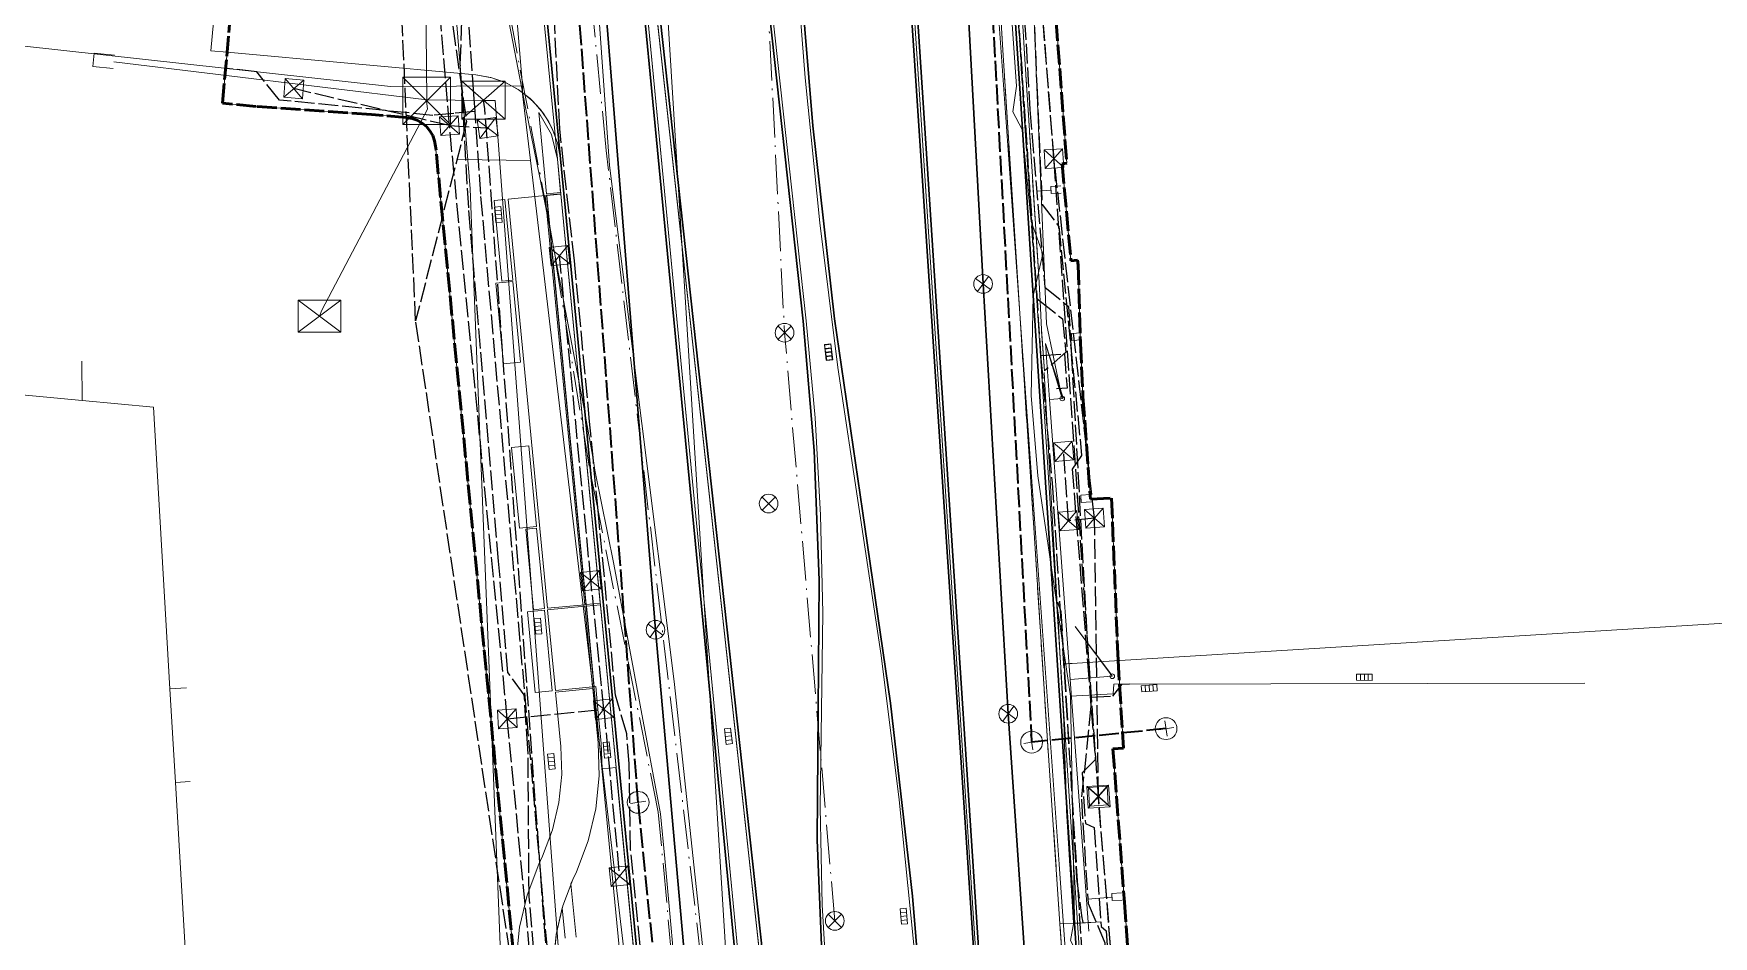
# Model space of a CAD drawing. Header units: metres. Extents: x 105014 to 106600, y 111320 to 118425.
# Drawn here: x 105855.1 to 105963, y 117277.6 to 117335.6 of the extents above; entities that cross this region are included whole.
import ezdxf

# ---------------------------------------------------------------- set-up
doc = ezdxf.new("R2010")
doc.units = ezdxf.units.M
doc.linetypes.add('DASHDOT', pattern=[3.556, 2.54, -0.508, 0, -0.508])
doc.linetypes.add('DASHED', pattern=[1.524, 1.27, -0.254])
for name, color, linetype, lineweight in [('00-BASE-LIMITE', 7, 'DASHED', 50), ('00-BASE-UE', 42, 'DASHED', 25), ('10-PAV-BOCACALLE', 9, 'CONTINUOUS', 13), ('10-PAV-CALZADA-BRT', 12, 'CONTINUOUS', 30), ('10-PAV-CALZADA-MIXTA', 8, 'CONTINUOUS', 30), ('10-PAV-CICLORUTA', 76, 'CONTINUOUS', 18), ('10-PAV-SARDINEL', 252, 'CONTINUOUS', 13), ('20-EP-ZONA-DURA', 253, 'CONTINUOUS', 13), ('20-EP-ZONA-VERDE', 84, 'CONTINUOUS', 13), ('30-RED-ENEL-NODOS', 11, 'CONTINUOUS', 13), ('30-RED-ENEL-PROY', 1, 'DASHED', 25), ('30-RED-ETB-CAMARA', 151, 'CONTINUOUS', 13), ('30-RED-ETB-EXIST', 145, 'CONTINUOUS', 13), ('30-RED-ETB-PROY', 5, 'DASHED', 25), ('30-RED-MOVISTAR-CAMARA', 141, 'CONTINUOUS', 13), ('30-RED-MOVISTAR-PROY', 4, 'DASHED', 25), ('30-RED-VANTI-EXIST', 52, 'CONTINUOUS', 13), ('30-RED-VANTI-PROY', 2, 'DASHED', 25), ('30-RED-VANTI-RETIRO', 8, 'DASHDOT', 13), ('35-RH-ACUE-DOMICILIARIA', 152, 'CONTINUOUS', 9), ('35-RH-ACUE-MENOR-EXIST', 151, 'CONTINUOUS', 13), ('35-RH-ACUE-MENOR-PROY', 5, 'DASHED', 25), ('35-RH-PLUV-COLECTOR', 96, 'CONTINUOUS', 30), ('35-RH-PLUV-NODOS', 94, 'CONTINUOUS', 13), ('35-RH-PLUV-RETIRO', 8, 'DASHDOT', 13), ('36-RH-SAN-COLECTOR-PROY', 6, 'DASHED', 35), ('36-RH-SAN-POZOS', 216, 'CONTINUOUS', 13), ('60-PREDIAL-LOTE', 42, 'CONTINUOUS', 13)]:
    doc.layers.add(name, color=color, linetype=linetype, lineweight=lineweight)

# ---------------------------------------------------------------- blocks, each defined once
blk = doc.blocks.new('CAM_ETB_T_14')
for p, q in [((-1.39, -1.22), (1.39, 1.22)), ((-1.39, 1.22), (1.39, -1.22))]:
    blk.add_line(p, q)
blk.add_lwpolyline([(-1.39, -1.22), (1.39, -1.22), (1.39, 1.22), (-1.39, 1.22)], close=True)
blk = doc.blocks.new('CAM_ETB_T_16')
for p, q in [((-1.53, -1.53), (1.53, 1.53)), ((-1.53, 1.53), (1.53, -1.53))]:
    blk.add_line(p, q)
blk.add_lwpolyline([(-1.53, -1.53), (1.53, -1.53), (1.53, 1.53), (-1.53, 1.53)], close=True)
blk = doc.blocks.new('CAM_ETB_T_13')
for p, q in [((-1.375, -1.025), (1.375, 1.025)), ((-1.375, 1.025), (1.375, -1.025))]:
    blk.add_line(p, q)
blk.add_lwpolyline([(-1.375, -1.025), (1.375, -1.025), (1.375, 1.025), (-1.375, 1.025)], close=True)
blk = doc.blocks.new('POSTE')
blk.add_circle((0, 0), 0.15)
blk = doc.blocks.new('CAJA_ENEL')
for p, q in [((-0.6, -0.6), (0.6, 0.6)), ((-0.6, 0.6), (0.6, -0.6))]:
    blk.add_line(p, q)
blk.add_lwpolyline([(-0.6, -0.6), (0.6, -0.6), (0.6, 0.6), (-0.6, 0.6)], close=True)
blk = doc.blocks.new('CAM_MOV_CS_276')
for p, q in [((-0.7, -0.7), (0.7, 0.7)), ((-0.7, 0.7), (0.7, -0.7))]:
    blk.add_line(p, q)
blk.add_lwpolyline([(-0.7, -0.7), (0.7, -0.7), (0.7, 0.7), (-0.7, 0.7)], close=True)
blk = doc.blocks.new('POZO_SAN')
for p, q in [((-0.5, 0), (0.5, 0)), ((0, -0.5), (0, 0.5))]:
    blk.add_line(p, q)
blk.add_circle((0, 0), 0.7)
blk = doc.blocks.new('SUMIDERO')
for p, q in [((-0.25, -0.2), (-0.25, 0.2)), ((0, -0.2), (0, 0.2)), ((0.25, -0.2), (0.25, 0.2))]:
    blk.add_line(p, q)
blk.add_lwpolyline([(-0.5, -0.2), (0.5, -0.2), (0.5, 0.2), (-0.5, 0.2)], close=True)
blk = doc.blocks.new('POZO_PLUV')
for p, q in [((-0.42, -0.42), (0.42, 0.42)), ((-0.42, 0.42), (0.42, -0.42))]:
    blk.add_line(p, q)
blk.add_circle((0, 0), 0.6)

msp = doc.modelspace()

# ---------------------------------------------------------------- linework, layer by layer
at = {"layer": '00-BASE-LIMITE'}
for points in [[(105893.3769, 117199.1155), (105880.9173, 117328.3195), (105880.8528, 117328.6685), (105880.729, 117329.0011), (105880.5497, 117329.3073), (105880.3203, 117329.5781), (105880.0477, 117329.8053), (105879.74, 117329.982), (105879.4064, 117330.103), (105879.0569, 117330.1647), (105876.8063, 117330.3633), (105869.3891, 117330.8771), (105867.2397, 117331.0753), (105868.6161, 117346.9381)], [(105920.7547, 117336.3543), (105921.4351, 117327.2285), (105921.1321, 117327.1921), (105921.7041, 117320.9531), (105922.1319, 117320.9963), (105922.1641, 117320.6781), (105922.3111, 117315.6671), (105922.4771, 117312.2391), (105922.9501, 117305.6497), (105924.3111, 117305.7131), (105924.7291, 117295.3011), (105925.0705, 117289.6699), (105924.3971, 117289.6291), (105925.1391, 117279.7851), (105926.0921, 117266.5481)]]:
    msp.add_lwpolyline(points, dxfattribs=at)
at = {"layer": '00-BASE-UE'}
for points in [[(105893.3769, 117199.1155), (105880.9173, 117328.3195), (105880.8528, 117328.6685), (105880.729, 117329.0011), (105880.5497, 117329.3073), (105880.3203, 117329.5781), (105880.0477, 117329.8053), (105879.74, 117329.982), (105879.4064, 117330.103), (105879.0569, 117330.1647), (105876.8063, 117330.3633), (105869.3891, 117330.8771), (105867.2397, 117331.0753), (105868.6161, 117346.9381)], [(105920.7547, 117336.3543), (105921.4351, 117327.2285), (105921.1321, 117327.1921), (105921.7041, 117320.9531), (105922.1319, 117320.9963), (105922.1641, 117320.6781), (105922.3111, 117315.6671), (105922.4771, 117312.2391), (105922.9501, 117305.6497), (105924.3111, 117305.7131), (105924.7291, 117295.3011), (105925.0705, 117289.6699), (105924.3971, 117289.6291), (105925.1391, 117279.7851), (105926.0921, 117266.5481)]]:
    msp.add_lwpolyline(points, dxfattribs=at)
at = {"layer": '10-PAV-BOCACALLE'}
msp.add_lwpolyline([(105886.8305, 117349.3007), (105888.9311, 117327.5192), (105888.9311, 117327.5192), (105888.7405, 117328.5364), (105888.3779, 117329.5057), (105887.8541, 117330.3983), (105887.1848, 117331.1876), (105886.3897, 117331.8501), (105885.4927, 117332.3662), (105884.5203, 117332.7204), (105883.5015, 117332.9023), (105867.5239, 117334.3495), (105866.4815, 117334.4439), (105867.3593, 117343.8817)], dxfattribs=at)
at = {"layer": '10-PAV-CALZADA-BRT'}
for points in [[(105882.9785, 117584.4545), (105893.5419, 117425.5473), (105895.1807, 117404.3226), (105897.2725, 117383.1377), (105904.5071, 117317.0921), (105905.2214, 117308.7833), (105905.5469, 117300.4503), (105905.4831, 117292.1111), (105905.4192, 117283.7719), (105905.7447, 117275.4389), (105906.4589, 117267.1301), (105914.9533, 117189.5829), (105916.6047, 117177.2078), (105918.8371, 117164.9242), (105921.6455, 117152.7593)], [(105900.0885, 117507.9806), (105918.1927, 117235.6379)], [(105911.4741, 117189.2018), (105890.3867, 117381.7125)], [(105912.5511, 117267.7365), (105911.5299, 117280.1653), (105910.1215, 117292.5562), (105908.3271, 117304.8971), (105906.5327, 117317.238), (105905.1241, 117329.6289), (105904.1029, 117342.0577)]]:
    msp.add_lwpolyline(points, dxfattribs=at)
at = {"layer": '10-PAV-CALZADA-MIXTA'}
for points in [[(105875.5457, 117584.6099), (105886.1051, 117426.2769), (105887.1478, 117412.2086), (105888.3981, 117398.1573), (105888.7381, 117394.6319), (105892.1176, 117359.5874), (105907.4615, 117200.4745), (105907.5158, 117199.9117), (105907.6165, 117198.8691), (105907.7719, 117197.2638), (105907.837, 117196.5939), (105907.9283, 117195.6584), (105908.0855, 117194.0531), (105908.1621, 117193.2764), (105908.2443, 117192.4481), (105908.4933, 117189.9595), (105909.0761, 117184.4347), (105909.5779, 117180.0187), (105910.2369, 117174.7261), (105910.8755, 117170.1035), (105911.6759, 117164.9269), (105912.4919, 117160.2355)], [(105918.4665, 117235.6525), (105896.4343, 117572.0341)], [(105905.5081, 117163.9167), (105904.6907, 117169.2037), (105904.0397, 117173.9151), (105903.3711, 117179.2853), (105902.8629, 117183.7569), (105902.2755, 117189.3263), (105902.0253, 117191.8263), (105901.9421, 117192.6654), (105901.8658, 117193.4391), (105901.7082, 117195.0478), (105901.6164, 117195.9884), (105901.5514, 117196.6583), (105901.3955, 117198.2671), (105901.2946, 117199.3117), (105901.2402, 117199.8743), (105890.133, 117315.0558), (105888.9327, 117327.5027), (105888.9311, 117327.5192), (105886.8305, 117349.3007)], [(105917.8277, 117341.0329), (105918.4813, 117331.0543), (105919.2032, 117320.0327), (105919.9249, 117309.0121), (105921.6111, 117283.2673), (105922.2649, 117273.2885)]]:
    msp.add_lwpolyline(points, dxfattribs=at)
at = {"layer": '10-PAV-CICLORUTA'}
for points in [[(105890.4877, 117298.8759), (105888.0987, 117298.6451), (105885.5647, 117324.9225), (105887.9537, 117325.1529), (105890.4877, 117298.8759)], [(105890.9961, 117293.6003), (105888.6071, 117293.3699), (105888.1081, 117298.5457), (105890.4969, 117298.7759), (105890.9961, 117293.6003)]]:
    msp.add_lwpolyline(points, close=True, dxfattribs=at)
msp.add_lwpolyline([(105886.0955, 117276.0658), (105886.3074, 117278.1742), (105886.7928, 117280.237), (105887.5433, 117282.2187), (105887.7761, 117282.7297), (105888.4154, 117284.4178), (105888.8289, 117286.175), (105889.0095, 117287.971), (105888.9541, 117289.7753), (105888.6181, 117293.2704), (105891.0059, 117293.5007), (105891.3431, 117290.0057), (105891.3431, 117290.0057), (105891.4081, 117287.8876), (105891.196, 117285.7791), (105890.7106, 117283.7164), (105889.9601, 117281.7347), (105889.7275, 117281.2237), (105889.0881, 117279.5356), (105888.6746, 117277.7785), (105888.494, 117275.9824)], dxfattribs=at)
at = {"layer": '10-PAV-SARDINEL'}
for points in [[(105918.2669, 117235.6394), (105896.2347, 117572.021)], [(105896.4343, 117572.0341), (105918.4665, 117235.6525)], [(105918.1927, 117235.6379), (105900.0885, 117507.9806)], [(105911.2753, 117189.18), (105890.1879, 117381.6908)], [(105890.3867, 117381.7125), (105911.4741, 117189.2018)], [(105909.8176, 117364.6403), (105918.2669, 117235.6394)], [(105907.4615, 117200.4745), (105892.1176, 117359.5874)], [(105892.3167, 117359.6066), (105907.6606, 117200.4937)], [(105901.0411, 117199.8551), (105889.9339, 117315.0366), (105888.7336, 117327.4835), (105888.732, 117327.5), (105886.6314, 117349.2816)], [(105886.8305, 117349.3007), (105888.9311, 117327.5192), (105888.9327, 117327.5027), (105890.133, 117315.0558), (105901.2402, 117199.8743)], [(105922.2649, 117273.2885), (105921.6111, 117283.2673), (105919.9249, 117309.0121), (105919.2032, 117320.0327), (105918.4813, 117331.0543), (105917.8277, 117341.0329)], [(105918.0273, 117341.046), (105918.6809, 117331.0674), (105919.4028, 117320.0458), (105920.1245, 117309.0252), (105921.8107, 117283.2804), (105922.4645, 117273.3016)]]:
    msp.add_lwpolyline(points, dxfattribs=at)
at = {"layer": '20-EP-ZONA-DURA'}
for points in [[(105922.4645, 117273.3016), (105921.8107, 117283.2804), (105920.1245, 117309.0252), (105919.4028, 117320.0458), (105918.6809, 117331.0674), (105918.0273, 117341.046)], [(105920.7547, 117336.3543), (105921.4351, 117327.2285), (105921.1321, 117327.1921), (105921.7041, 117320.9531), (105922.1319, 117320.9963), (105922.1641, 117320.6781), (105922.3111, 117315.6671), (105922.4771, 117312.2391), (105922.9501, 117305.6497), (105924.3111, 117305.7131), (105924.7291, 117295.3011), (105925.0705, 117289.6699), (105924.3971, 117289.6291), (105925.1391, 117279.7851), (105926.0921, 117266.5481)], [(105886.1606, 117273.9477), (105880.9173, 117328.3195), (105880.8528, 117328.6685), (105880.729, 117329.0011), (105880.5497, 117329.3073), (105880.3203, 117329.5781), (105880.0477, 117329.8053), (105879.74, 117329.982), (105879.4064, 117330.103), (105879.0569, 117330.1647), (105876.8063, 117330.3633), (105869.3891, 117330.8771), (105867.2397, 117331.0753), (105867.5238, 117334.3495), (105883.5015, 117332.9023), (105884.4512, 117332.7386), (105885.3624, 117332.4249), (105886.2116, 117331.9694), (105886.977, 117331.3839), (105887.6387, 117330.6833), (105888.1798, 117329.8859), (105888.5862, 117329.0121), (105888.5862, 117329.0121), (105888.7316, 117327.5), (105888.3468, 117329.0772), (105887.5399, 117330.4859), (105888.0435, 117325.2621), (105888.9321, 117325.3477), (105888.7335, 117327.4835), (105888.9491, 117325.2489), (105888.9388, 117325.2479), (105888.9371, 117325.2653), (105888.0413, 117325.1789), (105890.9511, 117295.0047), (105892.9732, 117274.0339)], [(105889.9347, 117277.5231), (105889.6046, 117280.9453), (105889.7275, 117281.2237), (105889.9601, 117281.7347), (105890.7106, 117283.7164), (105891.196, 117285.7791), (105891.4081, 117287.8876), (105891.3431, 117290.0057), (105891.0059, 117293.5007), (105888.6181, 117293.2704), (105888.9541, 117289.7753), (105889.0095, 117287.971), (105888.8289, 117286.175), (105888.4154, 117284.4178), (105887.7761, 117282.7297), (105887.5433, 117282.2187), (105886.7928, 117280.237), (105886.3075, 117278.1742), (105886.0955, 117276.0658)], [(105888.4926, 117275.9376), (105888.6603, 117277.69), (105889.0498, 117279.4069), (105889.2379, 117277.4559)]]:
    msp.add_lwpolyline(points, dxfattribs=at)
for points in [[(105885.8647, 117319.7275), (105885.3657, 117324.9033), (105884.6689, 117324.8361), (105885.1681, 117319.6603), (105885.8647, 117319.7275)], [(105885.5647, 117324.9225), (105888.0987, 117298.6451), (105890.4877, 117298.8759), (105887.9537, 117325.1529), (105885.5647, 117324.9225)], [(105886.3735, 117314.4519), (105885.8743, 117319.6277), (105884.7799, 117319.5223), (105885.2791, 117314.3463), (105886.3735, 117314.4519)], [(105886.2965, 117303.7953), (105887.3911, 117303.9007), (105886.8919, 117309.0767), (105885.7975, 117308.9711), (105886.2965, 117303.7953)], [(105887.8997, 117298.6253), (105887.4007, 117303.8011), (105886.7039, 117303.7341), (105887.2029, 117298.5581), (105887.8997, 117298.6253)], [(105888.4085, 117293.3497), (105887.9093, 117298.5257), (105886.8149, 117298.4201), (105887.3141, 117293.2441), (105888.4085, 117293.3497)], [(105890.4969, 117298.7759), (105888.1081, 117298.5457), (105888.6071, 117293.3699), (105890.9961, 117293.6003), (105890.4969, 117298.7759)], [(105893.8796, 117274.1199), (105893.8691, 117274.1189), (105892.4902, 117288.4197), (105892.5005, 117288.4207), (105893.8796, 117274.1199)]]:
    msp.add_lwpolyline(points, close=True, dxfattribs=at)
at = {"layer": '20-EP-ZONA-VERDE'}
for points in [[(105919.6809, 117161.9135), (105917.8455, 117171.0885), (105916.3353, 117180.3227), (105915.1523, 117189.6047), (105906.6577, 117267.1519), (105906.0863, 117273.3738), (105905.7331, 117279.6117), (105905.5986, 117285.8581), (105905.6829, 117292.1049), (105905.7674, 117298.3665), (105905.6326, 117304.6268), (105905.2786, 117310.8785), (105904.7059, 117317.1139), (105897.5439, 117382.4965)], [(105907.6605, 117200.4937), (105892.4007, 117358.7347)], [(105892.6993, 117358.7633), (105911.2753, 117189.1799), (105911.2753, 117189.1799), (105911.4513, 117187.5757), (105911.6275, 117185.9703), (105911.8049, 117184.3643), (105911.9833, 117182.7593), (105912.1637, 117181.1521), (105912.3465, 117179.5441), (105912.5319, 117177.9355), (105912.7203, 117176.3261), (105912.9123, 117174.7163), (105913.1083, 117173.1059), (105913.3087, 117171.4951), (105913.5139, 117169.8839), (105913.7245, 117168.2725), (105913.9407, 117166.6607), (105914.1629, 117165.0489), (105914.3919, 117163.4369)], [(105903.9033, 117342.0445), (105904.6332, 117332.7159), (105905.5813, 117323.4057), (105906.747, 117314.1204), (105908.1297, 117304.8653), (105909.5109, 117295.6193), (105910.6754, 117286.3437), (105911.6225, 117277.0434)]]:
    msp.add_lwpolyline(points, dxfattribs=at)
for points in [[(105888.7335, 117327.4835), (105888.9321, 117325.3477), (105888.0435, 117325.2621), (105887.5399, 117330.4859), (105888.3499, 117329.0696), (105888.7335, 117327.4835)], [(105885.8647, 117319.7275), (105885.1681, 117319.6603), (105884.6689, 117324.8361), (105885.3657, 117324.9033), (105885.8647, 117319.7275)], [(105891.4831, 117298.9715), (105890.5873, 117298.8855), (105888.0533, 117325.1625), (105888.9491, 117325.2489), (105891.4831, 117298.9715)], [(105886.3735, 117314.4519), (105885.2791, 117314.3463), (105884.7799, 117319.5223), (105885.8743, 117319.6277), (105886.3735, 117314.4519)], [(105887.3911, 117303.9007), (105886.2965, 117303.7953), (105885.7975, 117308.9711), (105886.8919, 117309.0767), (105887.3911, 117303.9007)], [(105887.8997, 117298.6253), (105887.2029, 117298.5581), (105886.7039, 117303.7341), (105887.4007, 117303.8011), (105887.8997, 117298.6253)], [(105888.4085, 117293.3497), (105887.3141, 117293.2441), (105886.8149, 117298.4201), (105887.9093, 117298.5257), (105888.4085, 117293.3497)], [(105892.5005, 117288.4207), (105891.6175, 117288.3355), (105891.5467, 117289.9769), (105891.3831, 117291.6731), (105891.1955, 117293.6195), (105891.0955, 117293.6099), (105890.5965, 117298.7857), (105891.4927, 117298.8719), (105892.5005, 117288.4207)]]:
    msp.add_lwpolyline(points, close=True, dxfattribs=at)
at = {"layer": '30-RED-ENEL-PROY'}
for points in [[(105920.6129, 117327.5183), (105918.6389, 117352.4913)], [(105881.8023, 117329.6415), (105880.4131, 117346.0885)], [(105881.8023, 117329.6415), (105871.8107, 117332.0179)], [(105885.5179, 117291.5551), (105881.8023, 117329.6415)], [(105881.8023, 117329.6415), (105884.2655, 117329.4931)], [(105923.2125, 117304.4411), (105920.6129, 117327.5183)], [(105890.8867, 117300.4217), (105888.8747, 117321.2915)], [(105921.5401, 117304.2613), (105921.2319, 117308.7251)], [(105923.2125, 117304.4411), (105921.5401, 117304.2613)], [(105923.4631, 117286.5851), (105923.2125, 117304.4411)], [(105891.7141, 117292.1625), (105890.8867, 117300.4217)], [(105885.5179, 117291.5551), (105891.7141, 117292.1625)], [(105891.7141, 117292.1625), (105892.7147, 117281.4501)], [(105889.5727, 117249.3247), (105885.5179, 117291.5551)], [(105925.4807, 117261.7673), (105923.4631, 117286.5851)]]:
    msp.add_lwpolyline(points, dxfattribs=at)
at = {"layer": '30-RED-ETB-EXIST'}
for points in [[(105880.333, 117331.233), (105880.354, 117331.308), (105880.226, 117344.36), (105880.221, 117344.496), (105880.029, 117344.488)], [(105921.146, 117312.119), (105920.14, 117316.915), (105919.144, 117341.074), (105919.741, 117341.098)], [(105860.219, 117333.307), (105858.906, 117333.444), (105858.995, 117334.299), (105860.308, 117334.162)], [(105860.264, 117333.735), (105880.354, 117331.308), (105880.333, 117331.233)], [(105873.458, 117317.411), (105873.62, 117317.785), (105880.394, 117330.704), (105880.333, 117331.233)], [(105880.333, 117331.233), (105880.354, 117331.308), (105883.987, 117331.255)], [(105890.086, 117249.271), (105890.659, 117251.701), (105884.747, 117331.244), (105883.987, 117331.255)], [(105921.146, 117312.119), (105920.33, 117312.059), (105920.065, 117315.645), (105921.146, 117312.119)], [(105921.146, 117312.119), (105921.202, 117312.155), (105920.065, 117315.645), (105921.146, 117312.119)], [(105924.36, 117294.283), (105921.658, 117294.083), (105920.33, 117312.059), (105921.146, 117312.119)], [(105924.36, 117294.283), (105924.334, 117294.353), (105921.969, 117297.484), (105924.36, 117294.283)], [(105922.853, 117277.906), (105921.658, 117294.083), (105924.36, 117294.283)]]:
    msp.add_lwpolyline(points, dxfattribs=at)
at = {"layer": '30-RED-ETB-PROY'}
msp.add_lwpolyline([(105890.086, 117249.271), (105889.975, 117249.804), (105884.08, 117330.719), (105883.988, 117331.278)], dxfattribs=at)
at = {"layer": '30-RED-MOVISTAR-PROY'}
for points in [[(105920.6219, 117327.4941), (105918.6493, 117352.4769)], [(105879.8509, 117351.1107), (105882.9024, 117329.8756)], [(105879.6334, 117317.107), (105878.2412, 117347.9165)], [(105882.9024, 117329.8756), (105879.6334, 117317.107)], [(105923.4721, 117286.5489), (105920.6219, 117327.4941)], [(105890.6088, 117243.4061), (105879.6334, 117317.107)], [(105925.4831, 117261.7899), (105923.4721, 117286.5489)]]:
    msp.add_lwpolyline(points, dxfattribs=at)
at = {"layer": '30-RED-VANTI-EXIST'}
for points in [[(105902.9359, 117228.4556), (105902.5695, 117234.9219), (105896.2285, 117293.9471), (105892.0765, 117327.0901), (105890.5517, 117348.5775), (105885.812, 117390.5309)], [(105888.3885, 117322.3275), (105887.6171, 117326.3017), (105886.6625, 117330.9167), (105885.0683, 117339.2507), (105883.8945, 117345.2847), (105883.4477, 117353.2907), (105883.4424, 117353.3933)], [(105920.9989, 117278.3942), (105920.1971, 117290.1405), (105919.3355, 117303.5001), (105918.3525, 117318.5577), (105917.3307, 117334.4877), (105916.3037, 117351.7061), (105916.2667, 117352.3669)], [(105919.7238, 117318.3798), (105919.6465, 117319.9583), (105919.2059, 117326.6945), (105918.7259, 117334.2437), (105918.3741, 117340.0541)], [(105891.0425, 117308.1219), (105890.5059, 117311.2245), (105889.0793, 117318.6523), (105888.4631, 117321.9435), (105888.3885, 117322.3275)], [(105920.0091, 117313.8973), (105919.8133, 117316.5519), (105919.7238, 117318.3798)], [(105858.1971, 117314.5073), (105858.2229, 117311.9905)], [(105921.0148, 117295.4267), (105919.9799, 117313.7901)], [(105853.2233, 117312.4607), (105858.2229, 117311.9905)], [(105858.2229, 117311.9905), (105862.8105, 117311.5595), (105863.8617, 117293.4761)], [(105898.3088, 117248.0384), (105898.0101, 117251.8047), (105897.0413, 117265.0477), (105896.4991, 117272.8959), (105895.6249, 117282.5869), (105895.3597, 117285.4467), (105894.0455, 117292.4273), (105892.3657, 117301.4785), (105891.1473, 117307.5163), (105891.0425, 117308.1219)], [(105973.4057, 117298.2921), (105922.7688, 117295.1693)], [(105921.0262, 117295.231), (105921.0148, 117295.4267)], [(105921.0498, 117294.8122), (105921.0262, 117295.231)], [(105921.0608, 117294.6174), (105921.0498, 117294.8122)], [(105921.2431, 117291.3837), (105921.0608, 117294.6174)], [(105921.455, 117295.0883), (105921.2606, 117295.0763)], [(105921.64, 117295.0997), (105921.455, 117295.0883)], [(105921.7863, 117295.1087), (105921.64, 117295.0997)], [(105922.7688, 117295.1693), (105921.7863, 117295.1087)], [(105864.9167, 117293.5477), (105863.8617, 117293.4761)], [(105863.8617, 117293.4761), (105864.2115, 117287.4571)], [(105921.8643, 117278.4569), (105921.4257, 117285.6379), (105921.2431, 117291.3837)], [(105865.1655, 117287.5227), (105864.2115, 117287.4571)], [(105864.2115, 117287.4571), (105864.8947, 117275.7067)], [(105920.9953, 117278.3941), (105920.9989, 117278.3942)], [(105920.9989, 117278.3942), (105922.0006, 117278.4278)], [(105924.2702, 117219.9787), (105923.9763, 117226.1135), (105923.4231, 117237.6371), (105922.8155, 117249.2295), (105922.1247, 117261.0241), (105921.1859, 117275.6553), (105920.9989, 117278.3942)], [(105922.0006, 117278.4278), (105922.1456, 117278.4327)], [(105922.1456, 117278.4327), (105922.328, 117278.4388)], [(105922.328, 117278.4388), (105922.4588, 117278.4432)], [(105922.4588, 117278.4432), (105922.4859, 117278.4441), (105922.6432, 117278.454)], [(105922.6432, 117278.454), (105922.8259, 117278.4655)], [(105922.8259, 117278.4655), (105922.9706, 117278.4746)], [(105922.9706, 117278.4746), (105923.6256, 117278.516)]]:
    msp.add_lwpolyline(points, dxfattribs=at)
at = {"layer": '30-RED-VANTI-PROY'}
for points in [[(105891.0425, 117308.1219), (105890.8041, 117310.6451), (105889.8261, 117320.9651), (105888.8807, 117329.4449), (105887.8571, 117350.6267), (105886.2523, 117357.4055), (105885.4331, 117366.7929), (105883.1428, 117390.6868)], [(105900.6789, 117167.5197), (105900.4445, 117169.3547), (105900.7415, 117170.9163), (105899.2231, 117182.9159), (105895.7885, 117191.5735), (105894.8381, 117207.3105), (105893.0293, 117224.8273), (105891.7749, 117230.7431), (105890.1563, 117246.5495), (105890.7427, 117248.3609), (105890.5759, 117250.5179), (105889.5727, 117250.8435), (105886.9125, 117280.1449), (105886.8453, 117289.6483), (105886.6049, 117293.0969), (105885.5551, 117294.5311), (105884.9605, 117301.6723), (105883.0403, 117324.3557), (105882.4979, 117333.5879), (105882.8893, 117343.7999), (105883.5559, 117344.3865), (105882.6895, 117353.3971)], [(105918.3264, 117350.3553), (105918.4539, 117348.4613), (105918.7513, 117344.7179), (105919.4653, 117344.2253), (105919.6537, 117341.5419), (105919.1669, 117340.5271), (105919.5105, 117332.2063), (105919.8553, 117324.5743), (105920.9355, 117323.1641), (105922.3903, 117308.4633), (105921.7803, 117307.5803), (105922.7688, 117295.1693)], [(105918.3741, 117340.0541), (105918.1137, 117339.7111), (105918.7651, 117329.2971), (105919.4915, 117318.5649), (105919.7238, 117318.3798)], [(105919.7238, 117318.3798), (105921.1595, 117317.2357), (105921.3855, 117315.0985), (105920.0091, 117313.8973)], [(105891.3453, 117304.9179), (105891.0425, 117308.1219)], [(105907.1175, 117156.4387), (105906.2593, 117160.6663), (105903.8595, 117177.3063), (105902.0827, 117193.3551), (105900.1225, 117214.2681), (105898.2179, 117233.6949), (105897.0253, 117246.4337), (105896.2049, 117254.0261), (105894.3421, 117273.9695), (105893.4367, 117283.1109), (105893.3395, 117288.6877), (105893.1927, 117290.5817), (105892.4647, 117293.0731), (105891.3453, 117304.9179)], [(105920.8409, 117299.0521), (105921.0583, 117298.4379), (105921.2343, 117295.5176)], [(105921.2343, 117295.5176), (105921.2431, 117295.3715)], [(105921.2431, 117295.3715), (105921.2543, 117295.1864)], [(105921.2543, 117295.1864), (105921.2606, 117295.0763)], [(105921.2606, 117295.0763), (105921.2726, 117294.8823)], [(105921.2726, 117294.8823), (105921.2837, 117294.6973)], [(105921.2837, 117294.6973), (105921.2925, 117294.5513)], [(105921.2925, 117294.5513), (105921.4025, 117292.7265), (105922.0623, 117281.2931), (105922.3924, 117278.9204)], [(105922.7688, 117295.1693), (105923.2671, 117288.9141), (105922.4163, 117288.0823), (105922.6335, 117284.8349), (105923.1893, 117284.5707), (105923.6256, 117278.516)], [(105922.3924, 117278.9204), (105922.4125, 117278.7762)], [(105922.4125, 117278.7762), (105922.4378, 117278.5944)], [(105922.4378, 117278.5944), (105922.4588, 117278.4432)], [(105922.4588, 117278.4432), (105922.4609, 117278.4283)], [(105923.6256, 117278.516), (105923.6477, 117278.2143), (105923.9657, 117277.9453), (105924.1305, 117275.6421), (105923.8281, 117274.7735), (105924.5541, 117263.9983), (105924.2789, 117263.1957), (105924.5009, 117259.9219), (105924.8835, 117259.4217), (105926.3413, 117236.0693), (105927.1413, 117223.5353), (105926.8951, 117221.8733), (105927.0105, 117219.9561), (105926.8931, 117219.5745)]]:
    msp.add_lwpolyline(points, dxfattribs=at)
at = {"layer": '30-RED-VANTI-RETIRO'}
for points in [[(105902.9359, 117228.4556), (105902.2953, 117235.8483), (105900.0979, 117257.7735), (105891.8709, 117328.0425), (105885.6818, 117390.5385)], [(105888.3885, 117322.3275), (105888.1915, 117323.5287), (105884.1183, 117344.9713), (105883.4424, 117353.3933)], [(105920.9989, 117278.3942), (105920.1971, 117290.1405), (105919.3355, 117303.5001), (105918.3525, 117318.5577), (105917.3307, 117334.4877), (105916.3037, 117351.7061), (105916.2667, 117352.3669)], [(105919.7238, 117318.3798), (105919.6465, 117319.9583), (105919.2059, 117326.6945), (105918.7259, 117334.2437), (105918.3741, 117340.0541)], [(105891.3453, 117304.9179), (105890.7763, 117307.7687), (105888.3885, 117322.3275)], [(105920.0091, 117313.8973), (105919.8133, 117316.5519), (105919.7238, 117318.3798)], [(105898.3088, 117248.0384), (105897.7307, 117254.9491), (105896.7665, 117268.8305), (105895.2091, 117285.5603), (105891.3453, 117304.9179)], [(105921.0226, 117295.432), (105920.8265, 117299.0341)], [(105921.033, 117295.2411), (105921.0226, 117295.432)], [(105921.0568, 117294.8047), (105921.033, 117295.2411)], [(105921.0672, 117294.6138), (105921.0568, 117294.8047)], [(105921.2431, 117291.3837), (105921.0672, 117294.6138)], [(105921.8643, 117278.4569), (105921.4257, 117285.6379), (105921.2431, 117291.3837)], [(105924.2702, 117219.9787), (105923.9763, 117226.1135), (105923.4231, 117237.6371), (105922.8155, 117249.2295), (105922.1247, 117261.0241), (105921.1859, 117275.6553), (105920.9989, 117278.3942)]]:
    msp.add_lwpolyline(points, dxfattribs=at)
at = {"layer": '35-RH-ACUE-DOMICILIARIA'}
for points in [[(105920.429, 117325.504), (105919.5141, 117325.4297)], [(105921.082, 117325.3147), (105920.4432, 117325.2751), (105920.4149, 117325.7329), (105921.0536, 117325.7725)], [(105921.7511, 117316.0694), (105921.6644, 117316.0719)], [(105922.404, 117315.8801), (105921.7652, 117315.8405), (105921.7369, 117316.2983), (105922.3757, 117316.3378)], [(105922.3426, 117305.6793), (105922.256, 117305.6819)], [(105922.9956, 117305.49), (105922.3568, 117305.4504), (105922.3285, 117305.9082), (105922.9672, 117305.9478)], [(105924.9885, 117279.9144), (105924.3497, 117279.8748), (105924.3213, 117280.3326), (105924.9601, 117280.3722)], [(105924.3355, 117280.1037), (105922.7853, 117279.9735)]]:
    msp.add_lwpolyline(points, dxfattribs=at)
at = {"layer": '35-RH-ACUE-MENOR-EXIST'}
for points in [[(105886.5, 117332.2), (105876.79, 117449.08)], [(105926.4049, 117214.3678), (105925.2746, 117221.2646), (105924.1465, 117237.2036), (105920.9485, 117282.2132), (105918.8481, 117311.5749), (105917.0677, 117336.4513), (105915.5235, 117357.9202)], [(105917.5932, 117341.068), (105918.2075, 117332.181), (105917.9681, 117330.5188), (105918.5737, 117329.3936), (105919.1491, 117323.489), (105919.8916, 117321.4132), (105919.2681, 117318.7028), (105919.1436, 117312.322), (105919.5855, 117307.1476), (105921.6793, 117292.9977), (105921.9297, 117278.7227), (105921.6724, 117277.3257), (105923.2759, 117274.2967), (105923.9176, 117272.4815), (105924.0951, 117264.8151), (105925.6865, 117241.9898), (105925.9239, 117227.9946), (105926.2643, 117203.2944), (105926.6208, 117202.2836), (105927.6858, 117200.0957), (105929.5361, 117182.8433), (105935.2883, 117158.4076)], [(105814.7, 117339.15), (105878.01, 117332.15)], [(105878.01, 117332.15), (105886.5, 117332.2)], [(105886.5, 117331.68), (105886.5, 117332.2)], [(105887, 117327.4), (105886.5, 117331.68)], [(105178.5744, 116817.4508), (105539.9476, 116761.043), (105920.9127, 116698.2673), (105927.6139, 116697.316), (106024.833, 116689.4124), (106033.902, 116694.7788), (106040.5526, 116701.5538), (106047.9791, 116715.1949), (106051.8201, 116725.8396), (106046.6693, 116749.4243), (106048.6153, 116749.9885), (106037.1633, 116787.9158), (106015.5063, 116861.68), (106011.1153, 116873.1384), (105951.3398, 117023.2056), (105939.5771, 117054.3457), (105902.7237, 117158.6512), (105897.7174, 117237.0197), (105887, 117327.4)], [(105887, 117327.4), (105882.35, 117327.47), (105882.35, 117327.47), (105882.35, 117327.47)], [(105921.6793, 117292.9977), (105924.4193, 117293.1456), (105924.4604, 117293.7797), (105954.6855, 117293.8298)]]:
    msp.add_lwpolyline(points, dxfattribs=at)
at = {"layer": '35-RH-ACUE-MENOR-PROY'}
for points in [[(105917.9228, 117355.8792), (105917.9632, 117353.3467), (105918.1038, 117347.1744), (105918.1866, 117345.5391), (105919.075, 117330.6669)], [(105902.3683, 117152.8245), (105900.7927, 117166.6093), (105900.7206, 117167.2398), (105898.6094, 117178.9645), (105896.9471, 117188.1968), (105895.5468, 117203.1143), (105893.6168, 117224.6726), (105893.3693, 117227.0541), (105892.1521, 117230.8654), (105891.9382, 117233.5861), (105892.4007, 117237.3545), (105889.1615, 117264.6275), (105883.8126, 117325.2449), (105883.4445, 117330.5536), (105883.3688, 117331.6456), (105882.5477, 117343.4767)], [(105918.1805, 117338.7989), (105919.7298, 117315.3397), (105919.7748, 117314.6581), (105920.4963, 117306.7091), (105921.3794, 117292.7304), (105922.5176, 117274.616), (105924.7315, 117243.2648), (105924.853, 117241.5449), (105926.2834, 117240.3294), (105926.6678, 117235.2703), (105927.4587, 117223.7565), (105925.8506, 117221.922), (105928.6395, 117199.7194), (105930.0296, 117198.7305), (105931.3758, 117188.5514), (105930.3043, 117187.1542), (105931.5632, 117180.0561), (105932.2897, 117177.7164), (105934.2752, 117168.2787), (105939.8467, 117151.2328)], [(105883.4445, 117330.5536), (105882.0878, 117330.4274), (105880.7312, 117330.3012), (105870.8842, 117331.2862), (105869.427, 117333.099), (105867.445, 117333.3181)], [(105919.075, 117330.6669), (105920.0272, 117319.2626), (105921.5545, 117318.0337), (105922.9585, 117292.94), (105922.9892, 117292.3622), (105922.3723, 117286.3955), (105922.8027, 117279.698), (105923.8774, 117277.1741), (105924.3208, 117261.4879), (105925.5992, 117241.9698), (105927.7642, 117239.9658), (105929.0864, 117220.1355)], [(105919.784, 117314.8827), (105921.2895, 117314.9814), (105921.4562, 117312.7843), (105920.7662, 117312.7384)], [(105922.9648, 117292.9427), (105924.394, 117293.015), (105924.9841, 117293.7696), (105925.458, 117293.8056)]]:
    msp.add_lwpolyline(points, dxfattribs=at)
at = {"layer": '35-RH-PLUV-COLECTOR'}
for points in [[(105916.0626, 117319.4737), (105914.4433, 117349.1931)], [(105916.0626, 117319.4737), (105914.4433, 117349.1931)], [(105895.0319, 117297.2723), (105891.7642, 117338.1882)], [(105895.0319, 117297.2723), (105891.7642, 117338.1882)], [(105917.6781, 117291.8768), (105916.0626, 117319.4737)], [(105917.6781, 117291.8768), (105916.0626, 117319.4737)], [(105897.9867, 117264.0581), (105895.0319, 117297.2723)], [(105897.9867, 117264.0581), (105895.0319, 117297.2723)], [(105923.0703, 117213.109), (105917.6781, 117291.8768)], [(105923.0703, 117213.109), (105917.6781, 117291.8768)]]:
    msp.add_lwpolyline(points, dxfattribs=at)
at = {"layer": '35-RH-PLUV-RETIRO'}
for points in [[(105901.6323, 117349.6761), (105903.3177, 117316.344)], [(105906.5432, 117278.5771), (105903.3177, 117316.344)]]:
    msp.add_lwpolyline(points, dxfattribs=at)
at = {"layer": '36-RH-SAN-COLECTOR-PROY'}
for points in [[(105916.1, 117347.49), (105919.18, 117290.05)], [(105893.9164, 117286.1855), (105889.894, 117339.912)], [(105927.81, 117290.92), (105919.18, 117290.05)], [(105899.3061, 117233.2313), (105893.9164, 117286.1855)]]:
    msp.add_lwpolyline(points, dxfattribs=at)
at = {"layer": '60-PREDIAL-LOTE'}
msp.add_lwpolyline([(105880.3096, 117351.448), (105875.148, 117428.336), (105890.1465, 117428.1206), (105907.5098, 117148.0724), (105897.817, 117158.18), (105892.2728, 117163.1104), (105888.3224, 117195.3692), (105883.3985, 117318.9425), (105883.1337, 117325.5912), (105881.0632, 117351.1488), (105880.3096, 117351.448)], close=True, dxfattribs=at)

# ---------------------------------------------------------------- block references
at = {"layer": '30-RED-ENEL-NODOS'}
for p, rotation in [((105871.8107, 117332.0178), 85.4), ((105881.8022, 117329.6414), 93.8), ((105884.2655, 117329.4931), 97.5), ((105920.6129, 117327.5183), 93.8), ((105888.8747, 117321.2914), 96.1), ((105921.232, 117308.725), 94.8), ((105923.2125, 117304.441), 93.8), ((105921.54, 117304.2613), 94.7), ((105890.8866, 117300.4217), 96.2), ((105885.5179, 117291.555), 93.8), ((105891.7141, 117292.1626), 96.1), ((105923.463, 117286.5851), 93.8), ((105892.7146, 117281.45), 96)]:
    msp.add_blockref('CAJA_ENEL', p, dxfattribs=dict(at, rotation=rotation))
at = {"layer": '30-RED-ETB-CAMARA'}
for name, p in [('CAM_ETB_T_16', (105880.333, 117331.233)), ('CAM_ETB_T_14', (105883.988, 117331.278)), ('CAM_ETB_T_13', (105873.458, 117317.411)), ('POSTE', (105921.146, 117312.119)), ('POSTE', (105924.36, 117294.283))]:
    msp.add_blockref(name, p, dxfattribs=at)
at = {"layer": '30-RED-MOVISTAR-CAMARA', "rotation": 93.8}
msp.add_blockref('CAM_MOV_CS_276', (105923.472, 117286.5489), dxfattribs=at)
at = {"layer": '35-RH-PLUV-NODOS'}
for name, p, rotation in [('SUMIDERO', (105884.9456, 117323.9296), 274.6), ('SUMIDERO', (105884.9456, 117323.9296), 274.6), ('SUMIDERO', (105884.9456, 117323.9296), 274.6), ('POZO_PLUV', (105916.0626, 117319.4737), 279), ('POZO_PLUV', (105916.0626, 117319.4737), 279), ('POZO_PLUV', (105903.3177, 117316.344), 90), ('SUMIDERO', (105906.1352, 117315.107), 275.7), ('SUMIDERO', (105906.1352, 117315.107), 275.7), ('SUMIDERO', (105906.1542, 117315.0764), 277.8), ('POZO_PLUV', (105902.2947, 117305.3716), 90), ('SUMIDERO', (105887.4973, 117297.4977), 275.2), ('POZO_PLUV', (105895.0319, 117297.2723), 279), ('POZO_PLUV', (105895.0319, 117297.2723), 279), ('SUMIDERO', (105940.5446, 117294.2172), 359.4), ('SUMIDERO', (105926.7314, 117293.5146), 4.4), ('SUMIDERO', (105926.7314, 117293.5146), 4.4), ('POZO_PLUV', (105917.6781, 117291.8768), 279), ('POZO_PLUV', (105917.6781, 117291.8768), 279), ('SUMIDERO', (105899.7109, 117290.4293), 276.5), ('SUMIDERO', (105899.7109, 117290.4293), 276.5), ('SUMIDERO', (105899.7109, 117290.4293), 276.5), ('SUMIDERO', (105891.9148, 117289.5487), 275.3), ('SUMIDERO', (105891.9148, 117289.5487), 275.3), ('SUMIDERO', (105891.9148, 117289.5487), 275.3), ('SUMIDERO', (105888.3492, 117288.8093), 275.2), ('SUMIDERO', (105888.3492, 117288.8093), 275.2), ('POZO_PLUV', (105906.5432, 117278.5771), 90), ('SUMIDERO', (105910.976, 117278.8744), 274.7), ('SUMIDERO', (105910.976, 117278.8744), 274.7), ('SUMIDERO', (105910.976, 117278.8744), 274.7)]:
    msp.add_blockref(name, p, dxfattribs=dict(at, rotation=rotation))
at = {"layer": '36-RH-SAN-POZOS', "rotation": 279}
for p in [(105927.81, 117290.92), (105919.181, 117290.053), (105893.9164, 117286.1855)]:
    msp.add_blockref('POZO_SAN', p, dxfattribs=at)

doc.saveas('drawing.dxf')
